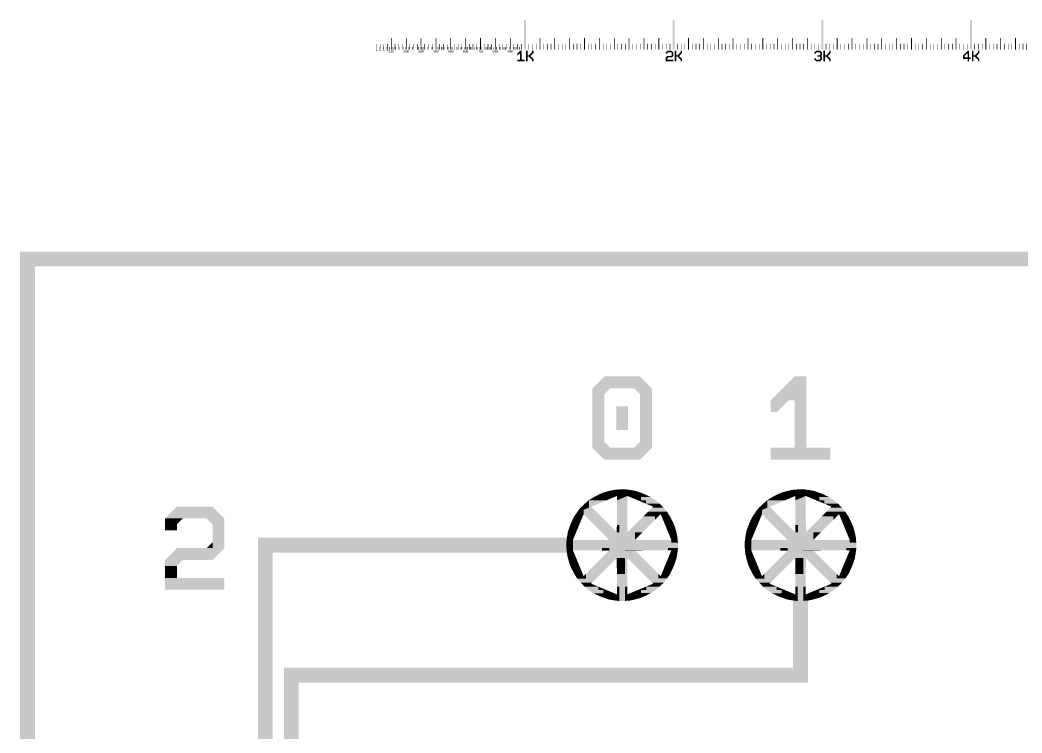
# Model space of a CAD drawing. Extents: x -40770 to 40888, y -46565 to 44734.
# Drawn here: x -40770 to -33928, y 23228 to 28096 of the extents above; entities that cross this region are included whole.
import ezdxf

# ---------------------------------------------------------------- set-up
doc = ezdxf.new("R2010")
doc.units = 0
doc.layers.add('L3D0_control', color=2, linetype='CONTINUOUS')

# ---------------------------------------------------------------- blocks, each defined once
blk = doc.blocks.new('TEXT$44')
at = {"layer": 'L3D0_control'}
for points in [[(0, 12), (2, 14), (4, 12), (4, 14)], [(0, 10), (0, 12), (2, 10), (2, 12)], [(0, 2), (0, 4), (2, 2), (2, 4)], [(2, 0), (0, 2), (8, 0), (10, 2)], [(2, 11), (2, 12), (3, 12)], [(2, 2), (2, 3), (3, 2)], [(4, 12), (4, 14), (10, 12), (8, 14)], [(4, 7), (4, 8), (9, 7), (10, 8)], [(4, 6), (4, 7), (10, 6), (9, 7)], [(8, 11), (7, 12), (10, 11), (10, 12)], [(7, 8), (8, 9), (10, 8), (10, 9)], [(8, 5), (7, 6), (10, 5), (10, 6)], [(7, 2), (8, 3), (8, 2)], [(8, 9), (8, 11), (10, 9), (10, 11)], [(8, 4), (8, 5), (10, 4), (10, 5)], [(8, 2), (8, 4), (10, 2), (10, 4)], [(12, 12), (14, 14), (15, 12), (15, 14)], [(12, 11), (12, 12), (14, 11), (15, 12)], [(12, 3), (12, 11), (14, 3), (14, 11)], [(12, 2), (12, 3), (15, 2), (14, 3)], [(14, 0), (12, 2), (15, 0), (15, 2)], [(15, 12), (15, 14), (22, 12), (20, 14)], [(15, 0), (15, 2), (20, 0), (22, 2)], [(16, 5), (16, 9), (18, 5), (18, 9)], [(20, 11), (19, 12), (22, 11), (22, 12)], [(19, 2), (20, 3), (22, 2), (22, 3)], [(20, 3), (20, 11), (22, 3), (22, 11)], [(24, 12), (26, 14), (27, 12), (27, 14)], [(24, 11), (24, 12), (26, 11), (27, 12)], [(24, 3), (24, 11), (26, 3), (26, 11)], [(24, 2), (24, 3), (27, 2), (26, 3)], [(26, 0), (24, 2), (27, 0), (27, 2)], [(27, 12), (27, 14), (34, 12), (32, 14)], [(27, 0), (27, 2), (32, 0), (34, 2)], [(28, 5), (28, 9), (30, 5), (30, 9)], [(32, 11), (31, 12), (34, 11), (34, 12)], [(31, 2), (32, 3), (34, 2), (34, 3)], [(32, 3), (32, 11), (34, 3), (34, 11)]]:
    blk.add_solid(points, dxfattribs=at)
blk = doc.blocks.new('TEXT$46')
at = {"layer": 'L3D0_control'}
for points in [[(0, 7), (0, 8), (2, 7), (2, 10)], [(0, 5), (0, 7), (2, 5), (2, 7)], [(0, 3), (0, 5), (10, 3), (10, 5)], [(2, 10), (5, 13), (5, 10)], [(2, 7), (2, 10), (5, 10)], [(5, 10), (5, 13), (6, 10), (6, 14)], [(6, 7), (6, 14), (8, 7), (8, 14)], [(6, 5), (6, 7), (8, 5), (8, 7)], [(6, 0), (6, 3), (8, 0), (8, 3)], [(12, 12), (14, 14), (15, 12), (15, 14)], [(12, 11), (12, 12), (14, 11), (15, 12)], [(12, 3), (12, 11), (14, 3), (14, 11)], [(12, 2), (12, 3), (15, 2), (14, 3)], [(14, 0), (12, 2), (15, 0), (15, 2)], [(15, 12), (15, 14), (22, 12), (20, 14)], [(15, 0), (15, 2), (20, 0), (22, 2)], [(16, 5), (16, 9), (18, 5), (18, 9)], [(20, 11), (19, 12), (22, 11), (22, 12)], [(19, 2), (20, 3), (22, 2), (22, 3)], [(20, 3), (20, 11), (22, 3), (22, 11)], [(24, 12), (26, 14), (27, 12), (27, 14)], [(24, 11), (24, 12), (26, 11), (27, 12)], [(24, 3), (24, 11), (26, 3), (26, 11)], [(24, 2), (24, 3), (27, 2), (26, 3)], [(26, 0), (24, 2), (27, 0), (27, 2)], [(27, 12), (27, 14), (34, 12), (32, 14)], [(27, 0), (27, 2), (32, 0), (34, 2)], [(28, 5), (28, 9), (30, 5), (30, 9)], [(32, 11), (31, 12), (34, 11), (34, 12)], [(31, 2), (32, 3), (34, 2), (34, 3)], [(32, 3), (32, 11), (34, 3), (34, 11)]]:
    blk.add_solid(points, dxfattribs=at)
blk = doc.blocks.new('TEXT$48')
at = {"layer": 'L3D0_control'}
for points in [[(0, 10), (2, 12), (3, 10), (5, 12)], [(0, 7), (0, 10), (3, 7), (3, 10)], [(0, 3), (0, 7), (2, 3), (2, 7)], [(0, 2), (0, 3), (3, 2), (2, 3)], [(2, 0), (0, 2), (3, 0), (3, 2)], [(2, 12), (4, 14), (8, 12), (8, 14)], [(2, 6), (2, 7), (3, 7)], [(3, 7), (3, 9), (10, 7), (8, 9)], [(3, 0), (3, 2), (8, 0), (10, 2)], [(8, 6), (7, 7), (8, 7)], [(7, 2), (8, 3), (10, 2), (10, 3)], [(8, 3), (8, 7), (10, 3), (10, 7)], [(12, 12), (14, 14), (15, 12), (15, 14)], [(12, 11), (12, 12), (14, 11), (15, 12)], [(12, 3), (12, 11), (14, 3), (14, 11)], [(12, 2), (12, 3), (15, 2), (14, 3)], [(14, 0), (12, 2), (15, 0), (15, 2)], [(15, 12), (15, 14), (22, 12), (20, 14)], [(15, 0), (15, 2), (20, 0), (22, 2)], [(16, 5), (16, 9), (18, 5), (18, 9)], [(20, 11), (19, 12), (22, 11), (22, 12)], [(19, 2), (20, 3), (22, 2), (22, 3)], [(20, 3), (20, 11), (22, 3), (22, 11)], [(24, 12), (26, 14), (27, 12), (27, 14)], [(24, 11), (24, 12), (26, 11), (27, 12)], [(24, 3), (24, 11), (26, 3), (26, 11)], [(24, 2), (24, 3), (27, 2), (26, 3)], [(26, 0), (24, 2), (27, 0), (27, 2)], [(27, 12), (27, 14), (34, 12), (32, 14)], [(27, 0), (27, 2), (32, 0), (34, 2)], [(28, 5), (28, 9), (30, 5), (30, 9)], [(32, 11), (31, 12), (34, 11), (34, 12)], [(31, 2), (32, 3), (34, 2), (34, 3)], [(32, 3), (32, 11), (34, 3), (34, 11)]]:
    blk.add_solid(points, dxfattribs=at)
blk = doc.blocks.new('TEXT$50')
at = {"layer": 'L3D0_control'}
for points in [[(0, 10), (4, 14), (4, 10)], [(0, 8), (0, 10), (1, 8), (3, 10)], [(0, 0), (0, 2), (4, 0), (4, 2)], [(4, 2), (4, 14), (6, 2), (6, 14)], [(4, 0), (4, 2), (10, 0), (10, 2)], [(12, 12), (14, 14), (15, 12), (15, 14)], [(12, 11), (12, 12), (14, 11), (15, 12)], [(12, 3), (12, 11), (14, 3), (14, 11)], [(12, 2), (12, 3), (15, 2), (14, 3)], [(14, 0), (12, 2), (15, 0), (15, 2)], [(15, 12), (15, 14), (22, 12), (20, 14)], [(15, 0), (15, 2), (20, 0), (22, 2)], [(16, 5), (16, 9), (18, 5), (18, 9)], [(20, 11), (19, 12), (22, 11), (22, 12)], [(19, 2), (20, 3), (22, 2), (22, 3)], [(20, 3), (20, 11), (22, 3), (22, 11)], [(24, 12), (26, 14), (27, 12), (27, 14)], [(24, 11), (24, 12), (26, 11), (27, 12)], [(24, 3), (24, 11), (26, 3), (26, 11)], [(24, 2), (24, 3), (27, 2), (26, 3)], [(26, 0), (24, 2), (27, 0), (27, 2)], [(27, 12), (27, 14), (34, 12), (32, 14)], [(27, 0), (27, 2), (32, 0), (34, 2)], [(28, 5), (28, 9), (30, 5), (30, 9)], [(32, 11), (31, 12), (34, 11), (34, 12)], [(31, 2), (32, 3), (34, 2), (34, 3)], [(32, 3), (32, 11), (34, 3), (34, 11)]]:
    blk.add_solid(points, dxfattribs=at)
blk = doc.blocks.new('TEXT$52')
at = {"layer": 'L3D0_control'}
for points in [[(25, 50), (25, 65), (30, 50), (30, 70)], [(30, 35), (30, 70), (40, 35), (40, 70)], [(60, 40), (60, 70), (70, 40), (70, 70)], [(100, 45), (100, 70), (110, 55), (110, 70)], [(0, 35), (0, 40), (10, 35), (10, 50)], [(0, 25), (0, 35), (10, 25), (10, 35)], [(0, 15), (0, 25), (50, 15), (50, 25)], [(10, 50), (25, 65), (25, 50)], [(10, 35), (10, 50), (25, 50)], [(30, 25), (30, 35), (40, 25), (40, 35)], [(30, 0), (30, 15), (40, 0), (40, 15)], [(60, 30), (60, 40), (80, 30), (80, 40)], [(60, 0), (60, 30), (70, 0), (70, 30)], [(80, 40), (85, 45), (95, 40), (100, 45)], [(80, 35), (80, 40), (90, 35), (95, 40)], [(80, 30), (80, 35), (95, 30), (90, 35)], [(85, 25), (80, 30), (100, 25), (95, 30)], [(85, 45), (100, 60), (100, 45)], [(100, 10), (85, 25), (100, 25)], [(100, 0), (100, 25), (110, 0), (110, 15)]]:
    blk.add_solid(points, dxfattribs=at)
blk = doc.blocks.new('TEXT$54')
at = {"layer": 'L3D0_control'}
for points in [[(0, 6), (0, 7), (5, 6), (5, 7)], [(2, 4), (4, 6), (4, 4)], [(2, 0), (2, 4), (3, 0), (3, 4)], [(3, 3), (3, 4), (4, 4)], [(4, 4), (4, 6), (5, 5), (5, 6)], [(6, 6), (6, 7), (11, 6), (11, 7)], [(6, 5), (6, 6), (7, 5), (7, 6)], [(6, 4), (6, 5), (11, 4), (10, 5)], [(6, 1), (6, 2), (8, 1), (7, 2)], [(7, 0), (6, 1), (8, 0), (8, 1)], [(8, 0), (8, 1), (10, 0), (11, 1)], [(10, 1), (10, 4), (11, 1), (11, 4)]]:
    blk.add_solid(points, dxfattribs=at)
blk = doc.blocks.new('TEXT$55')
at = {"layer": 'L3D0_control'}
for points in [[(0, 12), (0, 14), (10, 12), (10, 14)], [(0, 9), (0, 12), (2, 9), (2, 12)], [(0, 7), (0, 9), (10, 7), (8, 9)], [(2, 0), (0, 2), (2, 4), (0, 4)], [(2, 0), (2, 3), (3, 0), (3, 2)], [(3, 0), (3, 2), (8, 0), (10, 2)], [(8, 6), (7, 7), (8, 7)], [(7, 2), (8, 3), (10, 2), (10, 3)], [(8, 3), (8, 7), (10, 3), (10, 7)], [(12, 12), (14, 14), (15, 12), (15, 14)], [(12, 11), (12, 12), (14, 11), (15, 12)], [(12, 3), (12, 11), (14, 3), (14, 11)], [(12, 2), (12, 3), (15, 2), (14, 3)], [(14, 0), (12, 2), (15, 0), (15, 2)], [(15, 12), (15, 14), (22, 12), (20, 14)], [(15, 0), (15, 2), (20, 0), (22, 2)], [(16, 5), (16, 9), (18, 5), (18, 9)], [(20, 11), (19, 12), (22, 11), (22, 12)], [(19, 2), (20, 3), (22, 2), (22, 3)], [(20, 3), (20, 11), (22, 3), (22, 11)], [(24, 12), (26, 14), (27, 12), (27, 14)], [(24, 11), (24, 12), (26, 11), (27, 12)], [(24, 3), (24, 11), (26, 3), (26, 11)], [(24, 2), (24, 3), (27, 2), (26, 3)], [(26, 0), (24, 2), (27, 0), (27, 2)], [(27, 12), (27, 14), (34, 12), (32, 14)], [(27, 0), (27, 2), (32, 0), (34, 2)], [(28, 5), (28, 9), (30, 5), (30, 9)], [(32, 11), (31, 12), (34, 11), (34, 12)], [(31, 2), (32, 3), (34, 2), (34, 3)], [(32, 3), (32, 11), (34, 3), (34, 11)]]:
    blk.add_solid(points, dxfattribs=at)
blk = doc.blocks.new('TEXT$12')
at = {"layer": 'L3D0_control'}
for points in [[(0, 480), (80, 560), (120, 480), (120, 560)], [(120, 480), (120, 560), (400, 480), (320, 560)], [(0, 440), (0, 480), (80, 440), (120, 480)], [(320, 440), (280, 480), (400, 440), (400, 480)], [(0, 120), (0, 440), (80, 120), (80, 440)], [(320, 120), (320, 440), (400, 120), (400, 440)], [(160, 200), (160, 360), (240, 200), (240, 360)], [(0, 80), (0, 120), (120, 80), (80, 120)], [(80, 0), (0, 80), (120, 0), (120, 80)], [(120, 0), (120, 80), (320, 0), (400, 80)], [(280, 80), (320, 120), (400, 80), (400, 120)]]:
    blk.add_solid(points, dxfattribs=at)
blk = doc.blocks.new('control-inlet')
at = {"layer": 'L3D0_control'}
for points in [[(-225, 302), (-193, 322), (-161, 302), (-161, 339)], [(-161, 339), (-126, 354), (-91, 339), (-91, 364)], [(-161, 302), (-161, 339), (-104.652, 302), (-104.652, 339)], [(-104.652, 302), (-104.652, 339), (-35, 331), (-35, 339)], [(-91, 364), (-55, 372), (-18, 364), (-18, 375)], [(-91, 339), (-91, 364), (-18, 339), (-18, 364)], [(-35, 302), (-35, 339), (-18, 309.043), (-18, 339)], [(-18, 309.043), (-18, 375), (19, 324.371), (19, 376)], [(19, 324.371), (19, 376), (35, 331), (35, 373.778)], [(55, 322.724), (35, 331), (55, 371), (35, 373.778)], [(55, 353), (55, 371), (126, 353), (91, 365)], [(55, 322.724), (55, 353), (126, 322.724), (126, 353)], [(126, 323), (126, 353), (193, 323), (160, 339)], [(-279, 253), (-252, 278), (-222.339, 253), (-222.339, 278)], [(-252, 278), (-225, 302), (-222.339, 278), (-222.339, 302)], [(-222.339, 253), (-222.339, 302), (-104.652, 302)], [(-35.769, 136.711), (-35, 302), (-18, 136.711), (-18, 309.043)], [(-18, 193), (-18, 309.043), (35.563, 193), (35, 331)], [(126, 293.345), (55, 322.724), (126, 322.724)], [(126, 302), (126, 323), (224, 302), (193, 323)], [(160.667, 279), (126, 293.345), (160.667, 302), (126, 302)], [(160.667, 279), (160.667, 302), (253, 279), (224, 302)], [(209, 259), (160.667, 279), (209, 279)], [(209, 252), (209, 279), (278, 252), (253, 279)], [(-339, 160), (-330, 179), (-279.276, 160), (-259, 209)], [(-330, 179), (-323, 193), (-259, 209), (-311.308, 209)], [(-311.308, 209), (-304, 219), (-259, 209), (-259, 237.947)], [(-304, 219), (-302, 224), (-222.339, 253), (-279, 253)], [(-209, 159), (-259, 209), (-209, 259), (-259, 237.947)], [(-86, 36), (-209, 159), (-86, 136.711), (-209, 259)], [(143, 193), (175, 225), (220.465, 193), (220.465, 225)], [(175, 225), (202, 252), (302, 225), (278, 252)], [(202, 252), (209, 259), (209, 252)], [(220.465, 193), (220.465, 225), (259, 209), (259, 225)], [(220.465, 193), (259, 209), (243, 193)], [(265.621, 193), (259, 209), (265.621, 225), (259, 225)], [(265.621, 193), (265.621, 225), (322, 193), (302, 225)], [(-353, 126), (-339, 160), (-293.345, 126), (-279.276, 160)], [(-86, -18), (-86, 136.711), (-36, -18), (-36, 87)], [(-36, 87), (-35.769, 136.711), (-18, 87), (-18, 136.711)], [(-18, 86), (-18, 193), (36, 86), (35.563, 193)], [(36, 86), (88, 138), (136, 86), (188, 138)], [(88, 138), (220.465, 193), (188, 138), (220.465, 170.465)], [(88, 138), (143, 193), (220.465, 193)], [(220.465, 170.465), (220.465, 193), (243, 193)], [(278.862, 161), (265.621, 193), (339, 161), (322, 193)], [(293.345, 126), (278.862, 161), (354, 126), (339, 161)], [(-371, 55), (-365, 91), (-322.724, 55), (-307.828, 91)], [(-365, 91), (-353, 126), (-307.828, 91), (-293.345, 126)], [(-36, -18), (-36, 87), (-18, -18), (-18, 87)], [(-18, 35.451), (-18, 86), (86, 35.451), (86, 86)], [(86, 36), (86, 86), (136, 86)], [(307.828, 91), (293.345, 126), (364, 91), (354, 126)], [(322.724, 55), (307.828, 91), (372, 55), (364, 91)], [(-376, 19), (-373.709, 35.498), (-373.709, 19)], [(-375, -18), (-376, 19), (-330.794, -18), (-330.794, 19)], [(-373.709, 35.498), (-371, 55), (-330.794, 35.498), (-322.724, 55)], [(-373.709, 35), (-373.709, 35.498), (-331, 35), (-330.794, 35.498)], [(-373.709, 19), (-373.709, 35), (-330.794, 19), (-330.794, 35)], [(-331, 35), (-330.794, 35.001), (-330.794, 35)], [(-330.794, -18), (-330.794, 35.001), (-209, -18), (-209, 35.498)], [(-209, -18), (-209, 35.498), (-86, -18), (-86, 36)], [(-18, -18), (-18, 35.451), (220.465, -18), (220.465, 35.451)], [(86, 35.451), (86, 36), (220.465, 35.451)], [(220.465, 18), (220.465, 35.451), (330.813, 18), (330.813, 35.001)], [(220.465, -18), (220.465, 18), (375.973, -18), (375, 18)], [(330.813, 35.451), (322.724, 55), (373.585, 35.451), (372, 55)], [(331, 35), (330.813, 35.451), (373.585, 35), (373.585, 35.451)], [(330.813, 35), (330.813, 35.001), (331, 35)], [(330.813, 18), (330.813, 35), (373.585, 18), (373.585, 35)], [(373.585, 18), (373.585, 35.451), (375, 18)], [(-373.5, -35), (-375, -18), (-331, -35), (-331, -18)], [(-372, -52), (-373.5, -35), (-323.965, -52), (-331, -35)], [(-372, -55), (-372, -52), (-322.724, -55), (-323.965, -52)], [(-364, -91), (-372, -55), (-307.828, -91), (-322.724, -55)], [(-136.626, -35.793), (-331, -35), (-136.626, -18), (-331, -18)], [(-86, -36), (-136.626, -35.793), (-86, -18), (-136.626, -18)], [(-136.626, -86.211), (-86, -36), (18, -86.211), (18, -36)], [(-86, -36), (-86, -18), (18, -36), (18, -18)], [(18, -35), (18, -18), (307.828, -35), (307.828, -18)], [(18, -36), (18, -35), (86, -36), (86, -35)], [(18, -86), (18, -36), (136, -86), (86, -36)], [(86, -36), (86, -35), (136, -35.796), (136, -35)], [(136, -35.796), (136, -35), (331, -35)], [(307.828, -35), (307.828, -18), (373.778, -35), (373.778, -18)], [(307.828, -91), (322.724, -55), (365, -91), (371, -55)], [(322.724, -55), (331, -35), (371, -55), (373.778, -35)], [(373.778, -35), (373.778, -18), (376, -19), (375.973, -18)], [(-354, -126), (-364, -91), (-293.345, -126), (-307.828, -91)], [(-339, -161), (-354, -126), (-278.862, -161), (-293.345, -126)], [(-208, -157), (-136.774, -86.358), (-107, -157), (-36.358, -86.358)], [(-136.774, -86.358), (-136.626, -86.211), (-36.358, -86.358), (-36, -86.211)], [(-36, -115), (-36, -86.211), (18, -115), (18, -86.211)], [(-35.639, -193), (-36, -115), (18, -193), (18, -115)], [(18, -193), (18, -86), (35.563, -193), (36, -86)], [(143, -193), (36, -86), (243, -193), (136, -86)], [(279.276, -160), (293.345, -126), (339, -160), (353, -126)], [(293.345, -126), (307.828, -91), (353, -126), (365, -91)], [(-322, -193), (-339, -161), (-265.621, -193), (-278.862, -161)], [(-302, -225), (-322, -193), (-265.621, -225), (-265.621, -193)], [(-265.621, -225), (-265.621, -193), (-259, -225), (-259, -209)], [(-259, -225), (-259, -209), (-243.308, -225), (-243.308, -193)], [(-243.308, -193), (-208, -157), (-143, -193), (-107, -157)], [(-243.308, -225), (-243.308, -193), (-175, -225), (-143, -193)], [(-35.241, -279), (-35.639, -193), (18, -279), (18, -193)], [(18, -278), (18, -193), (35.216, -278), (35.563, -193)], [(174, -224), (143, -193), (243, -224), (243, -193)], [(243, -224), (243, -193), (259, -224), (259, -209)], [(259, -224), (259, -209), (265.621, -224), (265.621, -193)], [(265.621, -193), (279.276, -160), (323, -193), (339, -160)], [(265.621, -224), (265.621, -193), (302, -224), (323, -193)], [(-278, -252), (-302, -225), (-202, -252), (-175, -225)], [(-253, -279), (-278, -252), (-209, -279), (-209, -252)], [(-209, -259), (-209, -252), (-202, -252)], [(-209, -279), (-209, -259), (-160.667, -279)], [(163.083, -278), (209, -259), (209, -278)], [(203, -253), (174, -224), (279, -253), (302, -224)], [(209, -259), (203, -253), (209, -253)], [(209, -278), (209, -253), (252, -278), (279, -253)], [(-224, -302), (-253, -279), (-160.667, -302), (-160.667, -279)], [(-193, -323), (-224, -302), (-126, -323), (-126, -302)], [(-126, -353), (-160, -339), (-126, -323), (-193, -323)], [(-160.667, -302), (-160.667, -279), (-126, -302), (-126, -293.345)], [(-126, -322.724), (-126, -293.345), (-55, -322.724)], [(-126, -353), (-126, -322.724), (-55, -353), (-55, -322.724)], [(-35.241, -373.744), (-55, -371), (-35.241, -330.9), (-55, -322.724)], [(-35, -330.9), (-35.241, -279), (-19, -330.9), (-19, -279)], [(-35, -373.777), (-35.241, -373.744), (-35, -331), (-35.241, -330.9)], [(-19, -376), (-35, -373.777), (-19, -330.9), (-35, -330.9)], [(-19, -376), (-19, -279), (18, -375), (18, -279)], [(18, -322.724), (18, -278), (35.034, -322.724), (35.216, -278)], [(18, -331), (18, -322.724), (35, -331), (35.034, -322.724)], [(18, -375), (18, -331), (35.034, -373.619), (35.034, -331)], [(35, -331), (35.034, -330.986), (35.034, -331)], [(35.034, -373.619), (35.034, -330.986), (55, -372), (55, -322.724)], [(55, -322.724), (126, -293.345), (126, -322.724)], [(55, -354), (55, -322.724), (126, -354), (126, -322.724)], [(126, -302), (126, -293.345), (163.083, -302), (163.083, -278)], [(126, -322), (126, -302), (193, -322), (225, -302)], [(126, -354), (126, -322), (161, -339), (193, -322)], [(163.083, -302), (163.083, -278), (225, -302), (252, -278)], [(-55, -371), (-91, -365), (-55, -353), (-126, -353)], [(55, -372), (55, -354), (91, -364), (126, -354)]]:
    blk.add_solid(points, dxfattribs=at)
blk = doc.blocks.new('TEXT$13')
at = {"layer": 'L3D0_control'}
for points in [[(0, 400), (160, 560), (160, 400)], [(160, 80), (160, 560), (240, 80), (240, 560)], [(0, 320), (0, 400), (40, 320), (120, 400)], [(0, 0), (0, 80), (160, 0), (160, 80)], [(160, 0), (160, 80), (400, 0), (400, 80)]]:
    blk.add_solid(points, dxfattribs=at)
blk = doc.blocks.new('TEXT$14')
at = {"layer": 'L3D0_control'}
for points in [[(0, 480), (80, 560), (280, 480), (280, 560)], [(280, 480), (280, 560), (400, 480), (320, 560)], [(0, 400), (0, 480), (80, 400), (80, 480)], [(80, 440), (80, 480), (120, 480)], [(320, 440), (280, 480), (400, 440), (400, 480)], [(320, 280), (320, 440), (400, 280), (400, 440)], [(0, 200), (80, 280), (120, 200), (120, 280)], [(120, 200), (120, 280), (320, 200), (400, 280)], [(280, 280), (320, 320), (320, 280)], [(0, 160), (0, 200), (80, 160), (120, 200)], [(0, 80), (0, 160), (80, 80), (80, 160)], [(0, 0), (0, 80), (400, 0), (400, 80)]]:
    blk.add_solid(points, dxfattribs=at)
blk = doc.blocks.new('device')
at = {"layer": 'L3D0_control'}
for points in [[(-4125, 8975), (-4125, 9075), (4100, 8975), (4100, 9075)], [(-4125, -9075), (-4125, 8975), (-4025, -9075), (-4025, 8975)], [(-2525, 7050), (-2525, 7150), (-424, 7050), (-424, 7150)], [(-2525, 2075), (-2525, 7050), (-2425, 2075), (-2425, 7050)], [(1076, 6175), (1076, 6750), (1176, 6175), (1176, 6750)], [(-2350, 6175), (-2350, 6275), (1076, 6175), (1076, 6275)], [(-2350, 2250), (-2350, 6175), (-2250, 2250), (-2250, 6175)]]:
    blk.add_solid(points, dxfattribs=at)
for name, p in [('TEXT$12', (-274, 7675)), ('TEXT$13', (926, 7675)), ('control-inlet', (-74, 7100)), ('control-inlet', (1126, 7100)), ('TEXT$14', (-3150, 6800))]:
    blk.add_blockref(name, p)
blk = doc.blocks.new('TEXT$57')
at = {"layer": 'L3D0_control'}
for points in [[(0, 6), (0, 7), (5, 6), (5, 7)], [(0, 5), (0, 6), (1, 5), (1, 6)], [(0, 4), (0, 5), (5, 4), (4, 5)], [(0, 1), (0, 2), (2, 1), (1, 2)], [(1, 0), (0, 1), (2, 0), (2, 1)], [(2, 0), (2, 1), (4, 0), (5, 1)], [(4, 1), (4, 4), (5, 1), (5, 4)], [(6, 6), (7, 7), (11, 6), (10, 7)], [(6, 2), (6, 6), (7, 2), (7, 6)], [(6, 1), (6, 2), (8, 1), (7, 2)], [(7, 0), (6, 1), (10, 0), (11, 1)], [(8, 3), (8, 5), (9, 3), (9, 5)], [(10, 2), (10, 6), (11, 2), (11, 6)], [(10, 1), (10, 2), (11, 1), (11, 2)]]:
    blk.add_solid(points, dxfattribs=at)
blk = doc.blocks.new('TEXT$59')
at = {"layer": 'L3D0_control'}
for points in [[(0, 60), (10, 70), (35, 60), (35, 70)], [(35, 60), (35, 70), (50, 60), (40, 70)], [(60, 40), (60, 70), (70, 40), (70, 70)], [(100, 45), (100, 70), (110, 55), (110, 70)], [(0, 50), (0, 60), (10, 50), (10, 60)], [(0, 25), (10, 35), (15, 25), (15, 35)], [(0, 20), (0, 25), (10, 20), (15, 25)], [(0, 10), (0, 20), (10, 10), (10, 20)], [(0, 0), (0, 10), (50, 0), (50, 10)], [(10, 55), (10, 60), (15, 60)], [(15, 25), (15, 35), (40, 25), (50, 35)], [(40, 55), (35, 60), (50, 55), (50, 60)], [(35, 35), (40, 40), (40, 35)], [(40, 35), (40, 55), (50, 35), (50, 55)], [(60, 30), (60, 40), (80, 30), (80, 40)], [(60, 0), (60, 30), (70, 0), (70, 30)], [(80, 40), (85, 45), (95, 40), (100, 45)], [(80, 35), (80, 40), (90, 35), (95, 40)], [(80, 30), (80, 35), (95, 30), (90, 35)], [(85, 25), (80, 30), (100, 25), (95, 30)], [(85, 45), (100, 60), (100, 45)], [(100, 10), (85, 25), (100, 25)], [(100, 0), (100, 25), (110, 0), (110, 15)]]:
    blk.add_solid(points, dxfattribs=at)
blk = doc.blocks.new('TEXT$61')
at = {"layer": 'L3D0_control'}
for points in [[(0, 6), (1, 7), (5, 6), (4, 7)], [(0, 2), (0, 6), (1, 2), (1, 6)], [(0, 1), (0, 2), (2, 1), (1, 2)], [(1, 0), (0, 1), (4, 0), (5, 1)], [(2, 3), (2, 5), (3, 3), (3, 5)], [(4, 2), (4, 6), (5, 2), (5, 6)], [(4, 1), (4, 2), (5, 1), (5, 2)]]:
    blk.add_solid(points, dxfattribs=at)
blk = doc.blocks.new('TEXT$63')
at = {"layer": 'L3D0_control'}
for points in [[(0, 12), (2, 14), (7, 12), (7, 14)], [(0, 10), (0, 12), (2, 10), (2, 12)], [(0, 5), (2, 7), (3, 5), (3, 7)], [(0, 4), (0, 5), (2, 4), (3, 5)], [(0, 2), (0, 4), (2, 2), (2, 4)], [(0, 0), (0, 2), (10, 0), (10, 2)], [(2, 11), (2, 12), (3, 12)], [(3, 5), (3, 7), (8, 5), (10, 7)], [(7, 12), (7, 14), (10, 12), (8, 14)], [(8, 11), (7, 12), (10, 11), (10, 12)], [(7, 7), (8, 8), (8, 7)], [(8, 7), (8, 11), (10, 7), (10, 11)], [(12, 12), (14, 14), (15, 12), (15, 14)], [(12, 11), (12, 12), (14, 11), (15, 12)], [(12, 3), (12, 11), (14, 3), (14, 11)], [(12, 2), (12, 3), (15, 2), (14, 3)], [(14, 0), (12, 2), (15, 0), (15, 2)], [(15, 12), (15, 14), (22, 12), (20, 14)], [(15, 0), (15, 2), (20, 0), (22, 2)], [(16, 5), (16, 9), (18, 5), (18, 9)], [(20, 11), (19, 12), (22, 11), (22, 12)], [(19, 2), (20, 3), (22, 2), (22, 3)], [(20, 3), (20, 11), (22, 3), (22, 11)], [(24, 12), (26, 14), (27, 12), (27, 14)], [(24, 11), (24, 12), (26, 11), (27, 12)], [(24, 3), (24, 11), (26, 3), (26, 11)], [(24, 2), (24, 3), (27, 2), (26, 3)], [(26, 0), (24, 2), (27, 0), (27, 2)], [(27, 12), (27, 14), (34, 12), (32, 14)], [(27, 0), (27, 2), (32, 0), (34, 2)], [(28, 5), (28, 9), (30, 5), (30, 9)], [(32, 11), (31, 12), (34, 11), (34, 12)], [(31, 2), (32, 3), (34, 2), (34, 3)], [(32, 3), (32, 11), (34, 3), (34, 11)]]:
    blk.add_solid(points, dxfattribs=at)
blk = doc.blocks.new('1mm-ruler')
at = {"layer": 'L3D0_control'}
for points in [[(0, 0), (0, 200), (13, 0), (13, 200)], [(104, 0), (104, 80), (109, 0), (109, 80)], [(204, 0), (204, 80), (209, 0), (209, 80)], [(304, 0), (304, 80), (309, 0), (309, 80)], [(404, 0), (404, 80), (409, 0), (409, 80)], [(504, 0), (504, 80), (509, 0), (509, 80)], [(604, 0), (604, 80), (609, 0), (609, 80)], [(704, 0), (704, 80), (709, 0), (709, 80)], [(804, 0), (804, 80), (809, 0), (809, 80)], [(904, 0), (904, 80), (909, 0), (909, 80)], [(30, 0), (30, 40), (33, 0), (33, 40)], [(55, 0), (55, 40), (58, 0), (58, 40)], [(80, 0), (80, 40), (83, 0), (83, 40)], [(130, 0), (130, 40), (133, 0), (133, 40)], [(155, 0), (155, 40), (158, 0), (158, 40)], [(180, 0), (180, 40), (183, 0), (183, 40)], [(230, 0), (230, 40), (233, 0), (233, 40)], [(255, 0), (255, 40), (258, 0), (258, 40)], [(280, 0), (280, 40), (283, 0), (283, 40)], [(330, 0), (330, 40), (333, 0), (333, 40)], [(355, 0), (355, 40), (358, 0), (358, 40)], [(380, 0), (380, 40), (383, 0), (383, 40)], [(430, 0), (430, 40), (433, 0), (433, 40)], [(455, 0), (455, 40), (458, 0), (458, 40)], [(480, 0), (480, 40), (483, 0), (483, 40)], [(530, 0), (530, 40), (533, 0), (533, 40)], [(555, 0), (555, 40), (558, 0), (558, 40)], [(580, 0), (580, 40), (583, 0), (583, 40)], [(630, 0), (630, 40), (633, 0), (633, 40)], [(655, 0), (655, 40), (658, 0), (658, 40)], [(680, 0), (680, 40), (683, 0), (683, 40)], [(730, 0), (730, 40), (733, 0), (733, 40)], [(755, 0), (755, 40), (758, 0), (758, 40)], [(780, 0), (780, 40), (783, 0), (783, 40)], [(830, 0), (830, 40), (833, 0), (833, 40)], [(855, 0), (855, 40), (858, 0), (858, 40)], [(880, 0), (880, 40), (883, 0), (883, 40)], [(930, 0), (930, 40), (933, 0), (933, 40)], [(955, 0), (955, 40), (958, 0), (958, 40)], [(980, 0), (980, 40), (983, 0), (983, 40)]]:
    blk.add_solid(points, dxfattribs=at)
blk = doc.blocks.new('TEXT$64')
at = {"layer": 'L3D0_control'}
for points in [[(0, 50), (20, 70), (20, 50)], [(20, 10), (20, 70), (30, 10), (30, 70)], [(60, 40), (60, 70), (70, 40), (70, 70)], [(100, 45), (100, 70), (110, 55), (110, 70)], [(0, 40), (0, 50), (5, 40), (15, 50)], [(0, 0), (0, 10), (20, 0), (20, 10)], [(20, 0), (20, 10), (50, 0), (50, 10)], [(60, 30), (60, 40), (80, 30), (80, 40)], [(60, 0), (60, 30), (70, 0), (70, 30)], [(80, 40), (85, 45), (95, 40), (100, 45)], [(80, 35), (80, 40), (90, 35), (95, 40)], [(80, 30), (80, 35), (95, 30), (90, 35)], [(85, 25), (80, 30), (100, 25), (95, 30)], [(85, 45), (100, 60), (100, 45)], [(100, 10), (85, 25), (100, 25)], [(100, 0), (100, 25), (110, 0), (110, 15)]]:
    blk.add_solid(points, dxfattribs=at)
blk = doc.blocks.new('TEXT$66')
at = {"layer": 'L3D0_control'}
for points in [[(0, 60), (10, 70), (20, 60), (20, 70)], [(20, 60), (20, 70), (50, 60), (40, 70)], [(60, 40), (60, 70), (70, 40), (70, 70)], [(100, 45), (100, 70), (110, 55), (110, 70)], [(0, 50), (0, 60), (10, 50), (10, 60)], [(0, 10), (0, 20), (10, 10), (10, 20)], [(10, 0), (0, 10), (40, 0), (50, 10)], [(10, 55), (10, 60), (15, 60)], [(10, 10), (10, 15), (15, 10)], [(20, 35), (20, 40), (45, 35), (50, 40)], [(20, 30), (20, 35), (50, 30), (45, 35)], [(40, 55), (35, 60), (50, 55), (50, 60)], [(35, 40), (40, 45), (50, 40), (50, 45)], [(40, 25), (35, 30), (50, 25), (50, 30)], [(35, 10), (40, 15), (40, 10)], [(40, 45), (40, 55), (50, 45), (50, 55)], [(40, 20), (40, 25), (50, 20), (50, 25)], [(40, 10), (40, 20), (50, 10), (50, 20)], [(60, 30), (60, 40), (80, 30), (80, 40)], [(60, 0), (60, 30), (70, 0), (70, 30)], [(80, 40), (85, 45), (95, 40), (100, 45)], [(80, 35), (80, 40), (90, 35), (95, 40)], [(80, 30), (80, 35), (95, 30), (90, 35)], [(85, 25), (80, 30), (100, 25), (95, 30)], [(85, 45), (100, 60), (100, 45)], [(100, 10), (85, 25), (100, 25)], [(100, 0), (100, 25), (110, 0), (110, 15)]]:
    blk.add_solid(points, dxfattribs=at)
blk = doc.blocks.new('TEXT$69')
at = {"layer": 'L3D0_control'}
for points in [[(0, 12), (2, 14), (7, 12), (7, 14)], [(0, 11), (0, 12), (2, 11), (3, 12)], [(0, 7), (0, 11), (2, 7), (2, 11)], [(2, 5), (0, 7), (7, 5), (7, 7)], [(2, 7), (2, 8), (3, 7)], [(2, 0), (2, 2), (6, 0), (8, 2)], [(5, 2), (7, 4), (8, 2), (10, 4)], [(7, 12), (7, 14), (10, 12), (8, 14)], [(8, 11), (7, 12), (10, 11), (10, 12)], [(7, 7), (8, 8), (8, 7)], [(7, 4), (7, 7), (10, 4), (10, 7)], [(8, 7), (8, 11), (10, 7), (10, 11)], [(12, 12), (14, 14), (15, 12), (15, 14)], [(12, 11), (12, 12), (14, 11), (15, 12)], [(12, 3), (12, 11), (14, 3), (14, 11)], [(12, 2), (12, 3), (15, 2), (14, 3)], [(14, 0), (12, 2), (15, 0), (15, 2)], [(15, 12), (15, 14), (22, 12), (20, 14)], [(15, 0), (15, 2), (20, 0), (22, 2)], [(16, 5), (16, 9), (18, 5), (18, 9)], [(20, 11), (19, 12), (22, 11), (22, 12)], [(19, 2), (20, 3), (22, 2), (22, 3)], [(20, 3), (20, 11), (22, 3), (22, 11)], [(24, 12), (26, 14), (27, 12), (27, 14)], [(24, 11), (24, 12), (26, 11), (27, 12)], [(24, 3), (24, 11), (26, 3), (26, 11)], [(24, 2), (24, 3), (27, 2), (26, 3)], [(26, 0), (24, 2), (27, 0), (27, 2)], [(27, 12), (27, 14), (34, 12), (32, 14)], [(27, 0), (27, 2), (32, 0), (34, 2)], [(28, 5), (28, 9), (30, 5), (30, 9)], [(32, 11), (31, 12), (34, 11), (34, 12)], [(31, 2), (32, 3), (34, 2), (34, 3)], [(32, 3), (32, 11), (34, 3), (34, 11)]]:
    blk.add_solid(points, dxfattribs=at)
blk = doc.blocks.new('TEXT$70')
at = {"layer": 'L3D0_control'}
for points in [[(0, 12), (0, 14), (8, 12), (8, 14)], [(4, 7), (7, 10), (7, 7), (10, 10)], [(4, 0), (4, 7), (6, 0), (6, 7)], [(6, 6), (6, 7), (7, 7)], [(7, 10), (8, 11), (10, 10), (10, 11)], [(8, 11), (8, 14), (10, 11), (10, 14)], [(12, 12), (14, 14), (15, 12), (15, 14)], [(12, 11), (12, 12), (14, 11), (15, 12)], [(12, 3), (12, 11), (14, 3), (14, 11)], [(12, 2), (12, 3), (15, 2), (14, 3)], [(14, 0), (12, 2), (15, 0), (15, 2)], [(15, 12), (15, 14), (22, 12), (20, 14)], [(15, 0), (15, 2), (20, 0), (22, 2)], [(16, 5), (16, 9), (18, 5), (18, 9)], [(20, 11), (19, 12), (22, 11), (22, 12)], [(19, 2), (20, 3), (22, 2), (22, 3)], [(20, 3), (20, 11), (22, 3), (22, 11)], [(24, 12), (26, 14), (27, 12), (27, 14)], [(24, 11), (24, 12), (26, 11), (27, 12)], [(24, 3), (24, 11), (26, 3), (26, 11)], [(24, 2), (24, 3), (27, 2), (26, 3)], [(26, 0), (24, 2), (27, 0), (27, 2)], [(27, 12), (27, 14), (34, 12), (32, 14)], [(27, 0), (27, 2), (32, 0), (34, 2)], [(28, 5), (28, 9), (30, 5), (30, 9)], [(32, 11), (31, 12), (34, 11), (34, 12)], [(31, 2), (32, 3), (34, 2), (34, 3)], [(32, 3), (32, 11), (34, 3), (34, 11)]]:
    blk.add_solid(points, dxfattribs=at)
blk = doc.blocks.new('TEXT$72')
at = {"layer": 'L3D0_control'}
for points in [[(0, 5), (0, 6), (1, 5), (1, 7)], [(0, 3), (1, 4), (4, 3), (5, 4)], [(0, 2), (0, 3), (1, 2), (2, 3)], [(0, 1), (0, 2), (1, 1), (1, 2)], [(0, 0), (0, 1), (5, 0), (5, 1)], [(1, 6), (1, 7), (5, 6), (4, 7)], [(4, 5), (4, 6), (5, 5), (5, 6)], [(4, 4), (4, 5), (5, 4), (5, 5)], [(6, 6), (6, 7), (11, 6), (11, 7)], [(6, 5), (6, 6), (7, 5), (7, 6)], [(6, 4), (6, 5), (11, 4), (10, 5)], [(6, 1), (6, 2), (8, 1), (7, 2)], [(7, 0), (6, 1), (8, 0), (8, 1)], [(8, 0), (8, 1), (10, 0), (11, 1)], [(10, 1), (10, 4), (11, 1), (11, 4)]]:
    blk.add_solid(points, dxfattribs=at)
blk = doc.blocks.new('TEXT$74')
at = {"layer": 'L3D0_control'}
for points in [[(0, 12), (2, 14), (3, 12), (3, 14)], [(0, 11), (0, 12), (2, 11), (3, 12)], [(0, 9), (0, 11), (2, 9), (2, 11)], [(0, 8), (0, 9), (3, 8), (2, 9)], [(1, 7), (0, 8), (3, 7), (3, 8)], [(0, 6), (1, 7), (3, 6), (3, 7)], [(0, 5), (0, 6), (2, 5), (3, 6)], [(0, 3), (0, 5), (2, 3), (2, 5)], [(0, 2), (0, 3), (3, 2), (2, 3)], [(2, 0), (0, 2), (3, 0), (3, 2)], [(3, 12), (3, 14), (10, 12), (8, 14)], [(3, 7), (3, 8), (7, 7), (7, 8)], [(3, 6), (3, 7), (10, 6), (9, 7)], [(3, 0), (3, 2), (8, 0), (10, 2)], [(8, 11), (7, 12), (10, 11), (10, 12)], [(7, 8), (8, 9), (10, 8), (10, 9)], [(7, 7), (7, 8), (9, 7), (10, 8)], [(8, 5), (7, 6), (8, 6)], [(7, 2), (8, 3), (10, 2), (10, 3)], [(8, 9), (8, 11), (10, 9), (10, 11)], [(8, 3), (8, 6), (10, 3), (10, 6)], [(12, 12), (14, 14), (15, 12), (15, 14)], [(12, 11), (12, 12), (14, 11), (15, 12)], [(12, 3), (12, 11), (14, 3), (14, 11)], [(12, 2), (12, 3), (15, 2), (14, 3)], [(14, 0), (12, 2), (15, 0), (15, 2)], [(15, 12), (15, 14), (22, 12), (20, 14)], [(15, 0), (15, 2), (20, 0), (22, 2)], [(16, 5), (16, 9), (18, 5), (18, 9)], [(20, 11), (19, 12), (22, 11), (22, 12)], [(19, 2), (20, 3), (22, 2), (22, 3)], [(20, 3), (20, 11), (22, 3), (22, 11)], [(24, 12), (26, 14), (27, 12), (27, 14)], [(24, 11), (24, 12), (26, 11), (27, 12)], [(24, 3), (24, 11), (26, 3), (26, 11)], [(24, 2), (24, 3), (27, 2), (26, 3)], [(26, 0), (24, 2), (27, 0), (27, 2)], [(27, 12), (27, 14), (34, 12), (32, 14)], [(27, 0), (27, 2), (32, 0), (34, 2)], [(28, 5), (28, 9), (30, 5), (30, 9)], [(32, 11), (31, 12), (34, 11), (34, 12)], [(31, 2), (32, 3), (34, 2), (34, 3)], [(32, 3), (32, 11), (34, 3), (34, 11)]]:
    blk.add_solid(points, dxfattribs=at)

msp = doc.modelspace()

# ---------------------------------------------------------------- linework, layer by layer
at = {"layer": 'L3D0_control'}
for points in [[(-38337, 27893), (-38337, 27933), (-38334, 27893), (-38334, 27933)], [(-38312, 27893), (-38312, 27933), (-38309, 27893), (-38309, 27933)], [(-38287, 27893), (-38287, 27933), (-38284, 27893), (-38284, 27933)], [(-38261, 27893), (-38261, 27933), (-38258, 27893), (-38258, 27933)], [(-38237, 27893), (-38237, 27974), (-38232, 27893), (-38232, 27974)], [(-38211, 27893), (-38211, 27933), (-38208, 27893), (-38208, 27933)], [(-38185, 27893), (-38185, 27933), (-38182, 27893), (-38182, 27933)], [(-38160, 27893), (-38160, 27933), (-38157, 27893), (-38157, 27933)], [(-38135, 27893), (-38135, 27974), (-38130, 27893), (-38130, 27974)], [(-38109, 27893), (-38109, 27933), (-38106, 27893), (-38106, 27933)], [(-38084, 27893), (-38084, 27933), (-38081, 27893), (-38081, 27933)], [(-38058, 27893), (-38058, 27933), (-38055, 27893), (-38055, 27933)], [(-38034, 27893), (-38034, 27974), (-38029, 27893), (-38029, 27974)], [(-38008, 27893), (-38008, 27933), (-38005, 27893), (-38005, 27933)], [(-37982, 27893), (-37982, 27933), (-37979, 27893), (-37979, 27933)], [(-37957, 27893), (-37957, 27933), (-37954, 27893), (-37954, 27933)], [(-37932, 27893), (-37932, 27974), (-37927, 27893), (-37927, 27974)], [(-37906, 27893), (-37906, 27933), (-37903, 27893), (-37903, 27933)], [(-37881, 27893), (-37881, 27933), (-37878, 27893), (-37878, 27933)], [(-37855, 27893), (-37855, 27933), (-37852, 27893), (-37852, 27933)], [(-37831, 27893), (-37831, 27974), (-37826, 27893), (-37826, 27974)], [(-37805, 27893), (-37805, 27933), (-37802, 27893), (-37802, 27933)], [(-37779, 27893), (-37779, 27933), (-37776, 27893), (-37776, 27933)], [(-37754, 27893), (-37754, 27933), (-37751, 27893), (-37751, 27933)], [(-37729, 27893), (-37729, 27974), (-37724, 27893), (-37724, 27974)], [(-37703, 27893), (-37703, 27933), (-37700, 27893), (-37700, 27933)], [(-37678, 27893), (-37678, 27933), (-37675, 27893), (-37675, 27933)], [(-37652, 27893), (-37652, 27933), (-37649, 27893), (-37649, 27933)], [(-37628, 27893), (-37628, 27974), (-37623, 27893), (-37623, 27974)], [(-37602, 27893), (-37602, 27933), (-37599, 27893), (-37599, 27933)], [(-37576, 27893), (-37576, 27933), (-37573, 27893), (-37573, 27933)], [(-37551, 27893), (-37551, 27933), (-37548, 27893), (-37548, 27933)], [(-37526, 27893), (-37526, 27974), (-37521, 27893), (-37521, 27974)], [(-37500, 27893), (-37500, 27933), (-37497, 27893), (-37497, 27933)], [(-37475, 27893), (-37475, 27933), (-37472, 27893), (-37472, 27933)], [(-37449, 27893), (-37449, 27933), (-37446, 27893), (-37446, 27933)], [(-37425, 27893), (-37425, 27974), (-37420, 27893), (-37420, 27974)], [(-37399, 27893), (-37399, 27933), (-37396, 27893), (-37396, 27933)], [(-37373, 27893), (-37373, 27933), (-37370, 27893), (-37370, 27933)], [(-37348, 27893), (-37348, 27933), (-37345, 27893), (-37345, 27933)], [(-38331, 27893), (-38331, 27913), (-38330, 27893), (-38330, 27913)], [(-38326, 27893), (-38326, 27913), (-38325, 27893), (-38325, 27913)], [(-38321, 27893), (-38321, 27913), (-38320, 27893), (-38320, 27913)], [(-38316, 27893), (-38316, 27913), (-38315, 27893), (-38315, 27913)], [(-38306, 27893), (-38306, 27913), (-38305, 27893), (-38305, 27913)], [(-38301, 27893), (-38301, 27913), (-38300, 27893), (-38300, 27913)], [(-38296, 27893), (-38296, 27913), (-38295, 27893), (-38295, 27913)], [(-38291, 27893), (-38291, 27913), (-38290, 27893), (-38290, 27913)], [(-38281, 27893), (-38281, 27913), (-38280, 27893), (-38280, 27913)], [(-38276, 27893), (-38276, 27913), (-38275, 27893), (-38275, 27913)], [(-38270, 27893), (-38270, 27913), (-38269, 27893), (-38269, 27913)], [(-38265, 27893), (-38265, 27913), (-38264, 27893), (-38264, 27913)], [(-38255, 27893), (-38255, 27913), (-38254, 27893), (-38254, 27913)], [(-38250, 27893), (-38250, 27913), (-38249, 27893), (-38249, 27913)], [(-38245, 27893), (-38245, 27913), (-38244, 27893), (-38244, 27913)], [(-38240, 27893), (-38240, 27913), (-38239, 27893), (-38239, 27913)], [(-38230, 27893), (-38230, 27913), (-38229, 27893), (-38229, 27913)], [(-38225, 27893), (-38225, 27913), (-38224, 27893), (-38224, 27913)], [(-38220, 27893), (-38220, 27913), (-38219, 27893), (-38219, 27913)], [(-38215, 27893), (-38215, 27913), (-38214, 27893), (-38214, 27913)], [(-38204, 27893), (-38204, 27913), (-38203, 27893), (-38203, 27913)], [(-38199, 27893), (-38199, 27913), (-38198, 27893), (-38198, 27913)], [(-38194, 27893), (-38194, 27913), (-38193, 27893), (-38193, 27913)], [(-38189, 27893), (-38189, 27913), (-38188, 27893), (-38188, 27913)], [(-38179, 27893), (-38179, 27913), (-38178, 27893), (-38178, 27913)], [(-38174, 27893), (-38174, 27913), (-38173, 27893), (-38173, 27913)], [(-38169, 27893), (-38169, 27913), (-38168, 27893), (-38168, 27913)], [(-38164, 27893), (-38164, 27913), (-38163, 27893), (-38163, 27913)], [(-38154, 27893), (-38154, 27913), (-38153, 27893), (-38153, 27913)], [(-38149, 27893), (-38149, 27913), (-38148, 27893), (-38148, 27913)], [(-38144, 27893), (-38144, 27913), (-38143, 27893), (-38143, 27913)], [(-38138, 27893), (-38138, 27913), (-38137, 27893), (-38137, 27913)], [(-38128, 27893), (-38128, 27913), (-38127, 27893), (-38127, 27913)], [(-38123, 27893), (-38123, 27913), (-38122, 27893), (-38122, 27913)], [(-38118, 27893), (-38118, 27913), (-38117, 27893), (-38117, 27913)], [(-38113, 27893), (-38113, 27913), (-38112, 27893), (-38112, 27913)], [(-38103, 27893), (-38103, 27913), (-38102, 27893), (-38102, 27913)], [(-38098, 27893), (-38098, 27913), (-38097, 27893), (-38097, 27913)], [(-38093, 27893), (-38093, 27913), (-38092, 27893), (-38092, 27913)], [(-38088, 27893), (-38088, 27913), (-38087, 27893), (-38087, 27913)], [(-38078, 27893), (-38078, 27913), (-38077, 27893), (-38077, 27913)], [(-38073, 27893), (-38073, 27913), (-38072, 27893), (-38072, 27913)], [(-38067, 27893), (-38067, 27913), (-38066, 27893), (-38066, 27913)], [(-38062, 27893), (-38062, 27913), (-38061, 27893), (-38061, 27913)], [(-38052, 27893), (-38052, 27913), (-38051, 27893), (-38051, 27913)], [(-38047, 27893), (-38047, 27913), (-38046, 27893), (-38046, 27913)], [(-38042, 27893), (-38042, 27913), (-38041, 27893), (-38041, 27913)], [(-38037, 27893), (-38037, 27913), (-38036, 27893), (-38036, 27913)], [(-38027, 27893), (-38027, 27913), (-38026, 27893), (-38026, 27913)], [(-38022, 27893), (-38022, 27913), (-38021, 27893), (-38021, 27913)], [(-38017, 27893), (-38017, 27913), (-38016, 27893), (-38016, 27913)], [(-38012, 27893), (-38012, 27913), (-38011, 27893), (-38011, 27913)], [(-38001, 27893), (-38001, 27913), (-38000, 27893), (-38000, 27913)], [(-37996, 27893), (-37996, 27913), (-37995, 27893), (-37995, 27913)], [(-37991, 27893), (-37991, 27913), (-37990, 27893), (-37990, 27913)], [(-37986, 27893), (-37986, 27913), (-37985, 27893), (-37985, 27913)], [(-37976, 27893), (-37976, 27913), (-37975, 27893), (-37975, 27913)], [(-37971, 27893), (-37971, 27913), (-37970, 27893), (-37970, 27913)], [(-37966, 27893), (-37966, 27913), (-37965, 27893), (-37965, 27913)], [(-37961, 27893), (-37961, 27913), (-37960, 27893), (-37960, 27913)], [(-37951, 27893), (-37951, 27913), (-37950, 27893), (-37950, 27913)], [(-37946, 27893), (-37946, 27913), (-37945, 27893), (-37945, 27913)], [(-37941, 27893), (-37941, 27913), (-37940, 27893), (-37940, 27913)], [(-37935, 27893), (-37935, 27913), (-37934, 27893), (-37934, 27913)], [(-37925, 27893), (-37925, 27913), (-37924, 27893), (-37924, 27913)], [(-37920, 27893), (-37920, 27913), (-37919, 27893), (-37919, 27913)], [(-37915, 27893), (-37915, 27913), (-37914, 27893), (-37914, 27913)], [(-37910, 27893), (-37910, 27913), (-37909, 27893), (-37909, 27913)], [(-37900, 27893), (-37900, 27913), (-37899, 27893), (-37899, 27913)], [(-37895, 27893), (-37895, 27913), (-37894, 27893), (-37894, 27913)], [(-37890, 27893), (-37890, 27913), (-37889, 27893), (-37889, 27913)], [(-37885, 27893), (-37885, 27913), (-37884, 27893), (-37884, 27913)], [(-37875, 27893), (-37875, 27913), (-37874, 27893), (-37874, 27913)], [(-37870, 27893), (-37870, 27913), (-37869, 27893), (-37869, 27913)], [(-37864, 27893), (-37864, 27913), (-37863, 27893), (-37863, 27913)], [(-37859, 27893), (-37859, 27913), (-37858, 27893), (-37858, 27913)], [(-37849, 27893), (-37849, 27913), (-37848, 27893), (-37848, 27913)], [(-37844, 27893), (-37844, 27913), (-37843, 27893), (-37843, 27913)], [(-37839, 27893), (-37839, 27913), (-37838, 27893), (-37838, 27913)], [(-37834, 27893), (-37834, 27913), (-37833, 27893), (-37833, 27913)], [(-37824, 27893), (-37824, 27913), (-37823, 27893), (-37823, 27913)], [(-37819, 27893), (-37819, 27913), (-37818, 27893), (-37818, 27913)], [(-37814, 27893), (-37814, 27913), (-37813, 27893), (-37813, 27913)], [(-37809, 27893), (-37809, 27913), (-37808, 27893), (-37808, 27913)], [(-37798, 27893), (-37798, 27913), (-37797, 27893), (-37797, 27913)], [(-37793, 27893), (-37793, 27913), (-37792, 27893), (-37792, 27913)], [(-37788, 27893), (-37788, 27913), (-37787, 27893), (-37787, 27913)], [(-37783, 27893), (-37783, 27913), (-37782, 27893), (-37782, 27913)], [(-37773, 27893), (-37773, 27913), (-37772, 27893), (-37772, 27913)], [(-37768, 27893), (-37768, 27913), (-37767, 27893), (-37767, 27913)], [(-37763, 27893), (-37763, 27913), (-37762, 27893), (-37762, 27913)], [(-37758, 27893), (-37758, 27913), (-37757, 27893), (-37757, 27913)], [(-37748, 27893), (-37748, 27913), (-37747, 27893), (-37747, 27913)], [(-37743, 27893), (-37743, 27913), (-37742, 27893), (-37742, 27913)], [(-37738, 27893), (-37738, 27913), (-37737, 27893), (-37737, 27913)], [(-37732, 27893), (-37732, 27913), (-37731, 27893), (-37731, 27913)], [(-37722, 27893), (-37722, 27913), (-37721, 27893), (-37721, 27913)], [(-37717, 27893), (-37717, 27913), (-37716, 27893), (-37716, 27913)], [(-37712, 27893), (-37712, 27913), (-37711, 27893), (-37711, 27913)], [(-37707, 27893), (-37707, 27913), (-37706, 27893), (-37706, 27913)], [(-37697, 27893), (-37697, 27913), (-37696, 27893), (-37696, 27913)], [(-37692, 27893), (-37692, 27913), (-37691, 27893), (-37691, 27913)], [(-37687, 27893), (-37687, 27913), (-37686, 27893), (-37686, 27913)], [(-37682, 27893), (-37682, 27913), (-37681, 27893), (-37681, 27913)], [(-37672, 27893), (-37672, 27913), (-37671, 27893), (-37671, 27913)], [(-37667, 27893), (-37667, 27913), (-37666, 27893), (-37666, 27913)], [(-37661, 27893), (-37661, 27913), (-37660, 27893), (-37660, 27913)], [(-37656, 27893), (-37656, 27913), (-37655, 27893), (-37655, 27913)], [(-37646, 27893), (-37646, 27913), (-37645, 27893), (-37645, 27913)], [(-37641, 27893), (-37641, 27913), (-37640, 27893), (-37640, 27913)], [(-37636, 27893), (-37636, 27913), (-37635, 27893), (-37635, 27913)], [(-37631, 27893), (-37631, 27913), (-37630, 27893), (-37630, 27913)], [(-37621, 27893), (-37621, 27913), (-37620, 27893), (-37620, 27913)], [(-37616, 27893), (-37616, 27913), (-37615, 27893), (-37615, 27913)], [(-37611, 27893), (-37611, 27913), (-37610, 27893), (-37610, 27913)], [(-37606, 27893), (-37606, 27913), (-37605, 27893), (-37605, 27913)], [(-37595, 27893), (-37595, 27913), (-37594, 27893), (-37594, 27913)], [(-37590, 27893), (-37590, 27913), (-37589, 27893), (-37589, 27913)], [(-37585, 27893), (-37585, 27913), (-37584, 27893), (-37584, 27913)], [(-37580, 27893), (-37580, 27913), (-37579, 27893), (-37579, 27913)], [(-37570, 27893), (-37570, 27913), (-37569, 27893), (-37569, 27913)], [(-37565, 27893), (-37565, 27913), (-37564, 27893), (-37564, 27913)], [(-37560, 27893), (-37560, 27913), (-37559, 27893), (-37559, 27913)], [(-37555, 27893), (-37555, 27913), (-37554, 27893), (-37554, 27913)], [(-37545, 27893), (-37545, 27913), (-37544, 27893), (-37544, 27913)], [(-37540, 27893), (-37540, 27913), (-37539, 27893), (-37539, 27913)], [(-37535, 27893), (-37535, 27913), (-37534, 27893), (-37534, 27913)], [(-37529, 27893), (-37529, 27913), (-37528, 27893), (-37528, 27913)], [(-37519, 27893), (-37519, 27913), (-37518, 27893), (-37518, 27913)], [(-37514, 27893), (-37514, 27913), (-37513, 27893), (-37513, 27913)], [(-37509, 27893), (-37509, 27913), (-37508, 27893), (-37508, 27913)], [(-37504, 27893), (-37504, 27913), (-37503, 27893), (-37503, 27913)], [(-37494, 27893), (-37494, 27913), (-37493, 27893), (-37493, 27913)], [(-37489, 27893), (-37489, 27913), (-37488, 27893), (-37488, 27913)], [(-37484, 27893), (-37484, 27913), (-37483, 27893), (-37483, 27913)], [(-37479, 27893), (-37479, 27913), (-37478, 27893), (-37478, 27913)], [(-37469, 27893), (-37469, 27913), (-37468, 27893), (-37468, 27913)], [(-37464, 27893), (-37464, 27913), (-37463, 27893), (-37463, 27913)], [(-37458, 27893), (-37458, 27913), (-37457, 27893), (-37457, 27913)], [(-37453, 27893), (-37453, 27913), (-37452, 27893), (-37452, 27913)], [(-37443, 27893), (-37443, 27913), (-37442, 27893), (-37442, 27913)], [(-37438, 27893), (-37438, 27913), (-37437, 27893), (-37437, 27913)], [(-37433, 27893), (-37433, 27913), (-37432, 27893), (-37432, 27913)], [(-37428, 27893), (-37428, 27913), (-37427, 27893), (-37427, 27913)], [(-37418, 27893), (-37418, 27913), (-37417, 27893), (-37417, 27913)], [(-37413, 27893), (-37413, 27913), (-37412, 27893), (-37412, 27913)], [(-37408, 27893), (-37408, 27913), (-37407, 27893), (-37407, 27913)], [(-37403, 27893), (-37403, 27913), (-37402, 27893), (-37402, 27913)], [(-37392, 27893), (-37392, 27913), (-37391, 27893), (-37391, 27913)], [(-37387, 27893), (-37387, 27913), (-37386, 27893), (-37386, 27913)], [(-37382, 27893), (-37382, 27913), (-37381, 27893), (-37381, 27913)], [(-37377, 27893), (-37377, 27913), (-37376, 27893), (-37376, 27913)], [(-37367, 27893), (-37367, 27913), (-37366, 27893), (-37366, 27913)], [(-37362, 27893), (-37362, 27913), (-37361, 27893), (-37361, 27913)], [(-37357, 27893), (-37357, 27913), (-37356, 27893), (-37356, 27913)], [(-37352, 27893), (-37352, 27913), (-37351, 27893), (-37351, 27913)]]:
    msp.add_solid(points, dxfattribs=at)

# ---------------------------------------------------------------- block references
at = {"xscale": 1.015, "yscale": 1.015}
for name, p in [('1mm-ruler', (-37328, 27893)), ('1mm-ruler', (-36313, 27893)), ('1mm-ruler', (-35298, 27893)), ('1mm-ruler', (-34283, 27893)), ('TEXT$61', (-38338, 27884)), ('TEXT$72', (-38316, 27884)), ('TEXT$57', (-38291, 27884)), ('TEXT$54', (-38265, 27884)), ('TEXT$50', (-38252, 27876)), ('TEXT$63', (-38151, 27876)), ('TEXT$44', (-38049, 27876)), ('TEXT$46', (-37948, 27876)), ('TEXT$55', (-37846, 27876)), ('TEXT$48', (-37745, 27876)), ('TEXT$70', (-37643, 27876)), ('TEXT$74', (-37542, 27876)), ('TEXT$69', (-37440, 27876)), ('TEXT$64', (-37375, 27815)), ('TEXT$59', (-36360, 27815)), ('TEXT$66', (-35345, 27815)), ('TEXT$52', (-34330, 27815)), ('device', (-36583, 17304))]:
    msp.add_blockref(name, p, dxfattribs=at)

doc.saveas('drawing.dxf')
